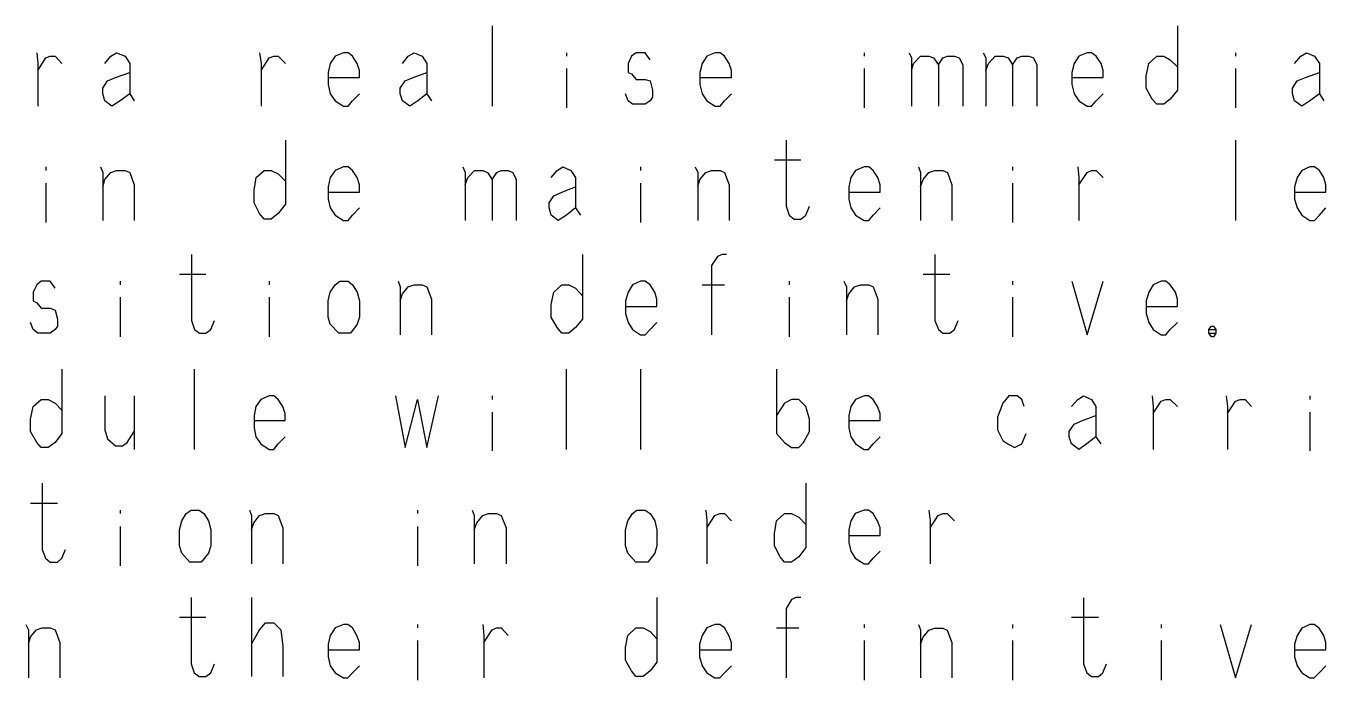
# Model space of a CAD drawing. Extents: x -228 to 961, y -124 to 716.
# Drawn here: x 764.8 to 829.1, y 540.4 to 572.7 of the extents above; entities that cross this region are included whole.
import ezdxf

# ---------------------------------------------------------------- set-up
doc = ezdxf.new("R2010")
doc.units = 0
doc.layers.add('1', color=1, linetype='CONTINUOUS')

msp = doc.modelspace()

# ---------------------------------------------------------------- linework, layer by layer
at = {"layer": '1'}
for p, q in [((787.85, 572.72), (787.85, 568.75)), ((821.75, 572.72), (821.75, 569.55)), ((765.33, 571.4), (765.38, 570.87)), ((765.38, 570.52), (765.78, 571.15)), ((765.78, 571.15), (766, 571.22)), ((766, 571.22), (766.25, 571.22)), ((766.25, 571.22), (766.58, 570.87)), ((768.7, 570.87), (769, 571.22)), ((769, 571.22), (769.28, 571.4)), ((769.28, 571.4), (769.7, 571.22)), ((769.7, 571.22), (769.93, 570.87)), ((776.35, 571.4), (776.43, 570.87)), ((776.43, 570.52), (776.83, 571.15)), ((776.83, 571.15), (777.05, 571.22)), ((777.05, 571.22), (777.28, 571.22)), ((777.28, 571.22), (777.63, 570.87)), ((780.1, 571.22), (779.85, 570.87)), ((780.5, 571.4), (780.1, 571.22)), ((780.73, 571.4), (780.5, 571.4)), ((780.95, 571.22), (780.73, 571.4)), ((781.18, 570.87), (780.95, 571.22)), ((783.43, 570.87), (783.7, 571.22)), ((783.7, 571.22), (784, 571.4)), ((784, 571.4), (784.4, 571.22)), ((784.4, 571.22), (784.63, 570.87)), ((791.53, 571.4), (791.53, 571.22)), ((794.75, 571.22), (794.58, 570.87)), ((794.98, 571.4), (794.75, 571.22)), ((795.43, 571.4), (794.98, 571.4)), ((795.68, 571.05), (795.43, 571.4)), ((798.48, 571.22), (798.25, 570.87)), ((798.88, 571.4), (798.48, 571.22)), ((799.13, 571.4), (798.88, 571.4)), ((799.35, 571.22), (799.13, 571.4)), ((799.58, 570.87), (799.35, 571.22)), ((806.25, 571.4), (806.25, 571.22)), ((808.48, 571.4), (808.6, 571.15)), ((808.6, 571.15), (808.6, 568.75)), ((808.7, 570.87), (809.05, 571.22)), ((809.05, 571.22), (809.45, 571.22)), ((809.45, 571.22), (809.68, 571.15)), ((809.68, 571.15), (809.93, 570.8)), ((809.93, 570.8), (810.15, 571.15)), ((810.15, 571.15), (810.38, 571.22)), ((810.38, 571.22), (810.73, 571.22)), ((810.73, 571.22), (810.95, 571.15)), ((810.95, 571.15), (811.13, 570.8)), ((812.15, 571.4), (812.28, 571.15)), ((812.28, 571.15), (812.28, 568.75)), ((812.4, 570.87), (812.73, 571.22)), ((812.73, 571.22), (813.13, 571.22)), ((813.13, 571.22), (813.38, 571.15)), ((813.38, 571.15), (813.6, 570.8)), ((813.6, 570.8), (813.83, 571.15)), ((813.83, 571.15), (814.05, 571.22)), ((814.05, 571.22), (814.4, 571.22)), ((814.4, 571.22), (814.63, 571.15)), ((814.63, 571.15), (814.8, 570.8)), ((816.88, 571.22), (816.65, 570.87)), ((817.28, 571.4), (816.88, 571.22)), ((817.5, 571.4), (817.28, 571.4)), ((817.73, 571.22), (817.5, 571.4)), ((817.98, 570.87), (817.73, 571.22)), ((820.33, 570.87), (820.73, 571.22)), ((820.73, 571.22), (821.08, 571.22)), ((821.08, 571.22), (821.4, 571.05)), ((821.4, 571.05), (821.75, 570.7)), ((824.63, 571.4), (824.63, 571.22)), ((827.55, 570.87), (827.85, 571.22)), ((827.85, 571.22), (828.13, 571.4)), ((828.13, 571.4), (828.53, 571.22)), ((828.53, 571.22), (828.78, 570.87)), ((765.38, 570.87), (765.38, 568.75)), ((769.23, 570.17), (769.93, 570.42)), ((769.93, 570.87), (769.93, 570.42)), ((769.93, 570.42), (769.93, 569.37)), ((776.43, 570.87), (776.43, 568.75)), ((779.85, 570.87), (779.75, 570.42)), ((779.75, 570.42), (779.75, 569.82)), ((781.3, 570.52), (781.18, 570.87)), ((781.3, 570.17), (781.3, 570.52)), ((783.95, 570.17), (784.63, 570.42)), ((784.63, 570.87), (784.63, 570.42)), ((784.63, 570.42), (784.63, 569.37)), ((791.53, 570.62), (791.53, 568.67)), ((794.58, 570.87), (794.58, 570.42)), ((794.58, 570.42), (794.75, 570.35)), ((794.75, 570.35), (794.98, 570.07)), ((798.25, 570.87), (798.13, 570.42)), ((798.13, 570.42), (798.13, 569.82)), ((799.7, 570.52), (799.58, 570.87)), ((799.7, 570.17), (799.7, 570.52)), ((806.25, 570.62), (806.25, 568.67)), ((808.6, 570.52), (808.7, 570.87)), ((809.93, 570.8), (809.93, 568.75)), ((811.13, 570.8), (811.13, 568.75)), ((812.28, 570.52), (812.4, 570.87)), ((813.6, 570.8), (813.6, 568.75)), ((814.8, 570.8), (814.8, 568.75)), ((816.65, 570.87), (816.53, 570.42)), ((816.53, 570.42), (816.53, 569.82)), ((818.08, 570.52), (817.98, 570.87)), ((818.08, 570.17), (818.08, 570.52)), ((820.2, 570.25), (820.33, 570.87)), ((824.63, 570.62), (824.63, 568.67)), ((828.08, 570.17), (828.78, 570.42)), ((828.78, 570.87), (828.78, 570.42)), ((828.78, 570.42), (828.78, 569.37)), ((768.6, 569.65), (768.83, 570)), ((768.83, 570), (769.23, 570.17)), ((779.75, 570.17), (781.3, 570.17)), ((779.75, 569.82), (779.85, 569.37)), ((783.3, 569.65), (783.55, 570)), ((783.55, 570), (783.95, 570.17)), ((794.98, 570.07), (795.43, 570.07)), ((795.43, 570.07), (795.68, 570)), ((795.68, 570), (795.78, 569.55)), ((798.13, 570.17), (799.7, 570.17)), ((798.13, 569.82), (798.25, 569.37)), ((816.53, 570.17), (818.08, 570.17)), ((816.53, 569.82), (816.65, 569.37)), ((820.2, 569.65), (820.2, 570.25)), ((827.45, 569.65), (827.68, 570)), ((827.68, 570), (828.08, 570.17)), ((768.6, 569.37), (768.6, 569.65)), ((768.7, 569.02), (768.6, 569.37)), ((769.93, 569.37), (769.45, 569.02)), ((769.93, 569.37), (770.15, 569.02)), ((779.85, 569.37), (780.1, 569.02)), ((780.95, 569.02), (781.3, 569.37)), ((783.3, 569.37), (783.3, 569.65)), ((783.43, 569.02), (783.3, 569.37)), ((784.63, 569.37), (784.18, 569.02)), ((784.63, 569.37), (784.85, 569.02)), ((794.58, 569.02), (794.45, 569.37)), ((795.78, 569.2), (795.68, 569.02)), ((795.78, 569.55), (795.78, 569.2)), ((798.25, 569.37), (798.48, 569.02)), ((799.35, 569.02), (799.7, 569.37)), ((816.65, 569.37), (816.88, 569.02)), ((817.73, 569.02), (818.08, 569.37)), ((820.5, 569.1), (820.2, 569.65)), ((820.73, 568.85), (820.5, 569.1)), ((821.4, 569.1), (821.08, 568.85)), ((821.75, 569.55), (821.4, 569.1)), ((827.45, 569.37), (827.45, 569.65)), ((827.55, 569.02), (827.45, 569.37)), ((828.78, 569.37), (828.3, 569.02)), ((828.78, 569.37), (829, 569.02)), ((769.05, 568.75), (768.7, 569.02)), ((769.45, 569.02), (769.05, 568.75)), ((780.1, 569.02), (780.5, 568.75)), ((780.5, 568.75), (780.73, 568.75)), ((780.73, 568.75), (780.95, 569.02)), ((783.78, 568.75), (783.43, 569.02)), ((784.18, 569.02), (783.78, 568.75)), ((794.8, 568.85), (794.58, 569.02)), ((795.43, 568.85), (794.8, 568.85)), ((795.68, 569.02), (795.43, 568.85)), ((798.48, 569.02), (798.88, 568.75)), ((798.88, 568.75), (799.13, 568.75)), ((799.13, 568.75), (799.35, 569.02)), ((816.88, 569.02), (817.28, 568.75)), ((817.28, 568.75), (817.5, 568.75)), ((817.5, 568.75), (817.73, 569.02)), ((821.08, 568.85), (820.73, 568.85)), ((827.9, 568.75), (827.55, 569.02)), ((828.3, 569.02), (827.9, 568.75)), ((777.63, 567.07), (777.63, 563.9)), ((802.4, 567.07), (802.4, 563.8)), ((824.63, 567.07), (824.63, 563.1)), ((801.83, 566.1), (803.13, 566.1)), ((765.78, 565.75), (765.78, 565.57)), ((768.48, 565.75), (768.6, 565.47)), ((768.6, 565.47), (768.6, 563.1)), ((768.7, 565.12), (769, 565.47)), ((769, 565.47), (769.28, 565.57)), ((769.28, 565.57), (769.7, 565.57)), ((769.7, 565.57), (769.93, 565.47)), ((769.93, 565.47), (770.15, 564.87)), ((776.08, 564.6), (776.18, 565.22)), ((776.18, 565.22), (776.58, 565.57)), ((776.58, 565.57), (776.93, 565.57)), ((776.93, 565.57), (777.28, 565.4)), ((777.28, 565.4), (777.63, 565.05)), ((779.85, 565.22), (779.75, 564.77)), ((780.1, 565.57), (779.85, 565.22)), ((780.5, 565.75), (780.1, 565.57)), ((780.73, 565.75), (780.5, 565.75)), ((780.95, 565.57), (780.73, 565.75)), ((781.18, 565.22), (780.95, 565.57)), ((781.3, 564.87), (781.18, 565.22)), ((786.4, 565.75), (786.53, 565.47)), ((786.53, 565.47), (786.53, 563.1)), ((786.53, 564.87), (786.65, 565.22)), ((786.65, 565.22), (786.98, 565.57)), ((786.98, 565.57), (787.4, 565.57)), ((787.4, 565.57), (787.63, 565.47)), ((787.63, 565.47), (787.85, 565.12)), ((787.85, 565.12), (788.08, 565.47)), ((788.08, 565.47), (788.3, 565.57)), ((788.3, 565.57), (788.65, 565.57)), ((788.65, 565.57), (788.88, 565.47)), ((788.88, 565.47), (789.05, 565.12)), ((790.78, 565.22), (791.08, 565.57)), ((791.08, 565.57), (791.35, 565.75)), ((791.35, 565.75), (791.75, 565.57)), ((791.75, 565.57), (791.98, 565.22)), ((791.98, 565.22), (791.98, 564.77)), ((795.2, 565.75), (795.2, 565.57)), ((797.9, 565.75), (798.03, 565.47)), ((798.03, 565.47), (798.03, 563.1)), ((798.13, 565.12), (798.43, 565.47)), ((798.43, 565.47), (798.7, 565.57)), ((798.7, 565.57), (799.13, 565.57)), ((799.13, 565.57), (799.35, 565.47)), ((799.35, 565.47), (799.58, 564.87)), ((805.6, 565.22), (805.5, 564.77)), ((805.83, 565.57), (805.6, 565.22)), ((806.25, 565.75), (805.83, 565.57)), ((806.48, 565.75), (806.25, 565.75)), ((806.7, 565.57), (806.48, 565.75)), ((806.93, 565.22), (806.7, 565.57)), ((807.05, 564.87), (806.93, 565.22)), ((808.95, 565.75), (809.05, 565.47)), ((809.05, 565.47), (809.05, 563.1)), ((809.18, 565.12), (809.45, 565.47)), ((809.45, 565.47), (809.75, 565.57)), ((809.75, 565.57), (810.15, 565.57)), ((810.15, 565.57), (810.38, 565.47)), ((810.38, 565.47), (810.6, 564.87)), ((813.6, 565.75), (813.6, 565.57)), ((816.83, 565.75), (816.88, 565.22)), ((816.88, 564.87), (817.28, 565.47)), ((816.88, 565.22), (816.88, 563.1)), ((817.28, 565.47), (817.5, 565.57)), ((817.5, 565.57), (817.73, 565.57)), ((817.73, 565.57), (818.08, 565.22)), ((827.68, 565.22), (827.55, 564.77)), ((827.9, 565.57), (827.68, 565.22)), ((828.3, 565.75), (827.9, 565.57)), ((828.53, 565.75), (828.3, 565.75)), ((828.78, 565.57), (828.53, 565.75)), ((829, 565.22), (828.78, 565.57)), ((829.1, 564.87), (829, 565.22)), ((765.78, 564.95), (765.78, 563)), ((768.6, 564.77), (768.7, 565.12)), ((770.15, 564.87), (770.15, 563.1)), ((776.08, 563.97), (776.08, 564.6)), ((779.75, 564.77), (779.75, 564.15)), ((781.3, 564.5), (781.3, 564.87)), ((787.85, 565.12), (787.85, 563.1)), ((789.05, 565.12), (789.05, 563.1)), ((791.3, 564.5), (791.98, 564.77)), ((791.98, 564.77), (791.98, 563.72)), ((795.2, 564.95), (795.2, 563)), ((798.03, 564.77), (798.13, 565.12)), ((799.58, 564.87), (799.58, 563.1)), ((805.5, 564.77), (805.5, 564.15)), ((807.05, 564.5), (807.05, 564.87)), ((809.05, 564.77), (809.18, 565.12)), ((810.6, 564.87), (810.6, 563.1)), ((813.6, 564.95), (813.6, 563)), ((827.55, 564.77), (827.55, 564.15)), ((829.1, 564.5), (829.1, 564.87)), ((776.35, 563.45), (776.08, 563.97)), ((779.75, 564.5), (781.3, 564.5)), ((779.75, 564.15), (779.85, 563.72)), ((790.68, 563.97), (790.9, 564.32)), ((790.68, 563.72), (790.68, 563.97)), ((790.9, 564.32), (791.3, 564.5)), ((805.5, 564.5), (807.05, 564.5)), ((805.5, 564.15), (805.6, 563.72)), ((827.55, 564.5), (829.1, 564.5)), ((827.55, 564.15), (827.68, 563.72)), ((776.58, 563.17), (776.35, 563.45)), ((777.28, 563.45), (776.93, 563.17)), ((777.63, 563.9), (777.28, 563.45)), ((779.85, 563.72), (780.1, 563.37)), ((780.1, 563.37), (780.5, 563.1)), ((780.73, 563.1), (780.95, 563.37)), ((780.95, 563.37), (781.3, 563.72)), ((790.78, 563.37), (790.68, 563.72)), ((791.13, 563.1), (790.78, 563.37)), ((791.53, 563.37), (791.13, 563.1)), ((791.98, 563.72), (791.53, 563.37)), ((791.98, 563.72), (792.23, 563.37)), ((802.4, 563.8), (802.55, 563.37)), ((802.55, 563.37), (802.8, 563.17)), ((803.13, 563.17), (803.38, 563.37)), ((803.38, 563.37), (803.55, 563.8)), ((805.6, 563.72), (805.83, 563.37)), ((805.83, 563.37), (806.25, 563.1)), ((806.48, 563.1), (806.7, 563.37)), ((806.7, 563.37), (807.05, 563.72)), ((827.68, 563.72), (827.9, 563.37)), ((827.9, 563.37), (828.3, 563.1)), ((828.53, 563.1), (828.78, 563.37)), ((828.78, 563.37), (829.1, 563.72)), ((776.93, 563.17), (776.58, 563.17)), ((780.5, 563.1), (780.73, 563.1)), ((802.8, 563.17), (803.13, 563.17)), ((806.25, 563.1), (806.48, 563.1)), ((828.3, 563.1), (828.53, 563.1)), ((772.98, 561.42), (772.98, 558.15)), ((792.33, 561.42), (792.33, 558.22)), ((799.23, 561.42), (799, 561.32)), ((799.45, 561.42), (799.23, 561.42)), ((809.75, 561.42), (809.75, 558.15)), ((799, 561.32), (798.7, 560.87)), ((798.7, 560.87), (798.7, 557.45)), ((765.55, 560.1), (765.33, 559.92)), ((766, 560.1), (765.55, 560.1)), ((766.25, 559.75), (766, 560.1)), ((769.45, 560.1), (769.45, 559.92)), ((772.4, 560.45), (773.7, 560.45)), ((776.83, 560.1), (776.83, 559.92)), ((780.1, 559.92), (780.33, 560.1)), ((780.33, 560.1), (780.73, 560.1)), ((780.73, 560.1), (780.95, 559.92)), ((783.2, 560.1), (783.3, 559.82)), ((795.2, 560.1), (794.8, 559.92)), ((795.43, 560.1), (795.2, 560.1)), ((795.68, 559.92), (795.43, 560.1)), ((802.55, 560.1), (802.55, 559.92)), ((805.25, 560.1), (805.38, 559.82)), ((809.18, 560.45), (810.5, 560.45)), ((813.6, 560.1), (813.6, 559.92)), ((816.53, 560.1), (817.28, 557.45)), ((817.28, 557.45), (818.08, 560.1)), ((820.95, 560.1), (820.55, 559.92)), ((821.18, 560.1), (820.95, 560.1)), ((821.4, 559.92), (821.18, 560.1)), ((765.33, 559.92), (765.15, 559.55)), ((765.15, 559.55), (765.15, 559.12)), ((779.75, 559.12), (779.85, 559.55)), ((779.85, 559.55), (780.1, 559.92)), ((780.95, 559.92), (781.18, 559.55)), ((781.18, 559.55), (781.3, 559.12)), ((783.3, 559.82), (783.3, 557.45)), ((783.3, 559.12), (783.43, 559.47)), ((783.43, 559.47), (783.7, 559.82)), ((783.7, 559.82), (784, 559.92)), ((784, 559.92), (784.4, 559.92)), ((784.4, 559.92), (784.63, 559.82)), ((784.63, 559.82), (784.85, 559.2)), ((790.78, 558.95), (790.9, 559.55)), ((790.9, 559.55), (791.3, 559.92)), ((791.3, 559.92), (791.65, 559.92)), ((791.65, 559.92), (791.98, 559.75)), ((791.98, 559.75), (792.33, 559.37)), ((794.58, 559.55), (794.45, 559.12)), ((794.8, 559.92), (794.58, 559.55)), ((795.9, 559.55), (795.68, 559.92)), ((796, 559.2), (795.9, 559.55)), ((798.25, 559.92), (799.35, 559.92)), ((805.38, 559.82), (805.38, 557.45)), ((805.38, 559.12), (805.5, 559.47)), ((805.5, 559.47), (805.78, 559.82)), ((805.78, 559.82), (806.08, 559.92)), ((806.08, 559.92), (806.48, 559.92)), ((806.48, 559.92), (806.7, 559.82)), ((806.7, 559.82), (806.93, 559.2)), ((820.33, 559.55), (820.2, 559.12)), ((820.55, 559.92), (820.33, 559.55)), ((821.65, 559.55), (821.4, 559.92)), ((821.75, 559.2), (821.65, 559.55)), ((765.15, 559.12), (765.33, 559.02)), ((765.33, 559.02), (765.55, 558.77)), ((765.55, 558.77), (766, 558.77)), ((766, 558.77), (766.25, 558.67)), ((769.45, 559.3), (769.45, 557.35)), ((776.83, 559.3), (776.83, 557.35)), ((779.75, 558.32), (779.75, 559.12)), ((781.3, 559.12), (781.3, 558.32)), ((784.85, 559.2), (784.85, 557.45)), ((790.78, 558.32), (790.78, 558.95)), ((794.45, 559.12), (794.45, 558.5)), ((794.45, 558.85), (796, 558.85)), ((796, 558.85), (796, 559.2)), ((802.55, 559.3), (802.55, 557.35)), ((806.93, 559.2), (806.93, 557.45)), ((813.6, 559.3), (813.6, 557.35)), ((820.2, 559.12), (820.2, 558.5)), ((820.2, 558.85), (821.75, 558.85)), ((821.75, 558.85), (821.75, 559.2)), ((766.25, 558.67), (766.35, 558.22)), ((766.35, 558.22), (766.35, 557.87)), ((772.98, 558.15), (773.13, 557.7)), ((773.95, 557.7), (774.13, 558.15)), ((779.85, 557.97), (779.75, 558.32)), ((781.3, 558.32), (781.18, 557.97)), ((791.08, 557.8), (790.78, 558.32)), ((792.33, 558.22), (791.98, 557.8)), ((794.45, 558.5), (794.58, 558.05)), ((809.75, 558.15), (809.93, 557.7)), ((810.73, 557.7), (810.9, 558.15)), ((820.2, 558.5), (820.33, 558.05)), ((765.15, 557.7), (765.03, 558.05)), ((765.38, 557.52), (765.15, 557.7)), ((766, 557.52), (765.38, 557.52)), ((766.25, 557.7), (766, 557.52)), ((766.35, 557.87), (766.25, 557.7)), ((773.13, 557.7), (773.38, 557.52)), ((773.38, 557.52), (773.7, 557.52)), ((773.7, 557.52), (773.95, 557.7)), ((780.28, 557.52), (779.85, 557.97)), ((780.85, 557.52), (780.28, 557.52)), ((781.18, 557.97), (780.85, 557.52)), ((791.3, 557.52), (791.08, 557.8)), ((791.65, 557.52), (791.3, 557.52)), ((791.98, 557.8), (791.65, 557.52)), ((794.58, 558.05), (794.8, 557.7)), ((794.8, 557.7), (795.2, 557.45)), ((795.43, 557.45), (795.68, 557.7)), ((795.68, 557.7), (796, 558.05)), ((809.93, 557.7), (810.15, 557.52)), ((810.15, 557.52), (810.5, 557.52)), ((810.5, 557.52), (810.73, 557.7)), ((820.33, 558.05), (820.55, 557.7)), ((820.55, 557.7), (820.95, 557.45)), ((821.18, 557.45), (821.4, 557.7)), ((821.4, 557.7), (821.75, 558.05)), ((823.3, 557.7), (823.43, 557.87)), ((823.3, 557.52), (823.3, 557.7)), ((823.3, 557.7), (823.65, 557.7)), ((823.43, 557.35), (823.3, 557.52)), ((823.3, 557.52), (823.65, 557.52)), ((823.43, 557.87), (823.53, 557.87)), ((823.53, 557.87), (823.65, 557.7)), ((823.65, 557.52), (823.53, 557.35)), ((823.65, 557.7), (823.65, 557.52)), ((795.2, 557.45), (795.43, 557.45)), ((820.95, 557.45), (821.18, 557.45)), ((823.53, 557.35), (823.43, 557.35)), ((766.57, 555.75), (766.57, 552.57)), ((773.12, 555.75), (773.12, 551.77)), ((791.52, 555.75), (791.52, 551.77)), ((795.2, 555.75), (795.2, 551.77)), ((801.92, 555.75), (801.92, 552.57)), ((768.7, 554.42), (768.7, 552.75)), ((770.15, 554.42), (770.15, 551.77)), ((776.83, 554.42), (776.42, 554.25)), ((777.05, 554.42), (776.83, 554.42)), ((777.27, 554.25), (777.05, 554.42)), ((783.07, 554.42), (783.55, 551.87)), ((784.62, 551.87), (785.2, 554.42)), ((787.85, 554.42), (787.85, 554.25)), ((806.25, 554.42), (805.83, 554.25)), ((806.47, 554.42), (806.25, 554.42)), ((806.7, 554.25), (806.47, 554.42)), ((813.42, 554.42), (813.12, 554.07)), ((813.82, 554.42), (813.42, 554.42)), ((814.05, 554.25), (813.82, 554.42)), ((816.82, 554.25), (817.1, 554.42)), ((817.1, 554.42), (817.5, 554.25)), ((820.5, 554.42), (820.55, 553.9)), ((824.17, 554.42), (824.22, 553.9)), ((828.3, 554.42), (828.3, 554.25)), ((765.03, 553.27), (765.15, 553.9)), ((765.15, 553.9), (765.55, 554.25)), ((765.55, 554.25), (765.9, 554.25)), ((765.9, 554.25), (766.25, 554.07)), ((766.25, 554.07), (766.58, 553.72)), ((776.17, 553.9), (776.08, 553.45)), ((776.42, 554.25), (776.17, 553.9)), ((777.5, 553.9), (777.27, 554.25)), ((777.62, 553.55), (777.5, 553.9)), ((783.55, 551.87), (784.17, 554.25)), ((784.17, 554.25), (784.62, 551.87)), ((802.32, 554.07), (801.92, 553.45)), ((802.67, 554.25), (802.32, 554.07)), ((803.02, 554.25), (802.67, 554.25)), ((803.37, 553.9), (803.02, 554.25)), ((803.55, 553.27), (803.37, 553.9)), ((805.6, 553.9), (805.5, 553.45)), ((805.83, 554.25), (805.6, 553.9)), ((806.92, 553.9), (806.7, 554.25)), ((807.05, 553.55), (806.92, 553.9)), ((813.12, 554.07), (812.85, 553.37)), ((814.17, 553.9), (814.05, 554.25)), ((816.52, 553.9), (816.82, 554.25)), ((817.5, 554.25), (817.72, 553.9)), ((817.72, 553.9), (817.72, 553.45)), ((820.55, 553.55), (820.95, 554.17)), ((820.55, 553.9), (820.55, 551.77)), ((820.95, 554.17), (821.17, 554.25)), ((821.17, 554.25), (821.4, 554.25)), ((821.4, 554.25), (821.75, 553.9)), ((824.22, 553.55), (824.62, 554.17)), ((824.22, 553.9), (824.22, 551.77)), ((824.62, 554.17), (824.85, 554.25)), ((824.85, 554.25), (825.1, 554.25)), ((825.1, 554.25), (825.42, 553.9)), ((765.03, 552.67), (765.03, 553.27)), ((776.07, 553.2), (777.62, 553.2)), ((776.08, 553.45), (776.08, 552.85)), ((777.62, 553.2), (777.62, 553.55)), ((787.85, 553.62), (787.85, 551.7)), ((803.55, 552.67), (803.55, 553.27)), ((805.5, 553.45), (805.5, 552.85)), ((805.5, 553.2), (807.05, 553.2)), ((807.05, 553.2), (807.05, 553.55)), ((812.85, 553.37), (812.85, 552.75)), ((816.4, 552.67), (816.65, 553.02)), ((816.65, 553.02), (817.05, 553.2)), ((817.05, 553.2), (817.72, 553.45)), ((817.72, 553.45), (817.72, 552.4)), ((828.3, 553.62), (828.3, 551.7)), ((765.33, 552.12), (765.03, 552.67)), ((766.57, 552.57), (766.25, 552.12)), ((768.7, 552.75), (768.83, 552.3)), ((769.8, 552.12), (770.15, 552.67)), ((776.08, 552.85), (776.17, 552.4)), ((776.17, 552.4), (776.42, 552.05)), ((777.27, 552.05), (777.62, 552.4)), ((801.92, 552.57), (802.32, 552.12)), ((803.25, 552.12), (803.55, 552.67)), ((805.5, 552.85), (805.6, 552.4)), ((805.6, 552.4), (805.83, 552.05)), ((806.7, 552.05), (807.05, 552.4)), ((812.85, 552.75), (813.12, 552.22)), ((814.05, 552.05), (814.27, 552.57)), ((816.4, 552.4), (816.4, 552.67)), ((816.52, 552.05), (816.4, 552.4)), ((817.72, 552.4), (817.27, 552.05)), ((817.72, 552.4), (817.97, 552.05)), ((765.55, 551.87), (765.33, 552.12)), ((765.9, 551.87), (765.55, 551.87)), ((766.25, 552.12), (765.9, 551.87)), ((768.83, 552.3), (769.23, 551.95)), ((769.23, 551.95), (769.58, 551.95)), ((769.58, 551.95), (769.8, 552.12)), ((776.42, 552.05), (776.83, 551.77)), ((776.83, 551.77), (777.05, 551.77)), ((777.05, 551.77), (777.27, 552.05)), ((802.32, 552.12), (802.67, 551.87)), ((802.67, 551.87), (803.02, 551.87)), ((803.02, 551.87), (803.25, 552.12)), ((805.83, 552.05), (806.25, 551.77)), ((806.25, 551.77), (806.47, 551.77)), ((806.47, 551.77), (806.7, 552.05)), ((813.12, 552.22), (813.37, 552.05)), ((813.37, 552.05), (813.7, 551.87)), ((813.7, 551.87), (814.05, 552.05)), ((816.87, 551.77), (816.52, 552.05)), ((817.27, 552.05), (816.87, 551.77)), ((765.6, 550.1), (765.6, 546.82)), ((803.37, 550.1), (803.37, 546.92)), ((765.02, 549.12), (766.35, 549.12)), ((769.45, 548.77), (769.45, 548.6)), ((772.5, 548.25), (772.72, 548.6)), ((772.72, 548.6), (772.97, 548.77)), ((772.97, 548.77), (773.37, 548.77)), ((773.37, 548.77), (773.6, 548.6)), ((773.6, 548.6), (773.82, 548.25)), ((775.85, 548.77), (775.95, 548.5)), ((775.95, 548.5), (775.95, 546.12)), ((776.07, 548.15), (776.35, 548.5)), ((776.35, 548.5), (776.65, 548.6)), ((776.65, 548.6), (777.05, 548.6)), ((777.05, 548.6), (777.27, 548.5)), ((777.27, 548.5), (777.5, 547.9)), ((784.17, 548.77), (784.17, 548.6)), ((786.87, 548.77), (786.97, 548.5)), ((786.97, 548.5), (786.97, 546.12)), ((787.1, 548.15), (787.4, 548.5)), ((787.4, 548.5), (787.67, 548.6)), ((787.67, 548.6), (788.07, 548.6)), ((788.07, 548.6), (788.3, 548.5)), ((788.3, 548.5), (788.55, 547.9)), ((794.57, 548.25), (794.8, 548.6)), ((794.8, 548.6), (795.02, 548.77)), ((795.02, 548.77), (795.42, 548.77)), ((795.42, 548.77), (795.67, 548.6)), ((795.67, 548.6), (795.9, 548.25)), ((798.42, 548.77), (798.47, 548.25)), ((798.47, 547.9), (798.87, 548.5)), ((798.87, 548.5), (799.12, 548.6)), ((799.12, 548.6), (799.35, 548.6)), ((799.35, 548.6), (799.7, 548.25)), ((801.92, 548.25), (802.32, 548.6)), ((802.32, 548.6), (802.67, 548.6)), ((802.67, 548.6), (803.02, 548.42)), ((805.82, 548.6), (805.6, 548.25)), ((806.25, 548.77), (805.82, 548.6)), ((806.47, 548.77), (806.25, 548.77)), ((806.7, 548.6), (806.47, 548.77)), ((806.92, 548.25), (806.7, 548.6)), ((809.45, 548.77), (809.52, 548.25)), ((809.52, 547.9), (809.92, 548.5)), ((809.92, 548.5), (810.15, 548.6)), ((810.15, 548.6), (810.37, 548.6)), ((810.37, 548.6), (810.72, 548.25)), ((769.45, 547.97), (769.45, 546.02)), ((772.4, 547.8), (772.5, 548.25)), ((773.82, 548.25), (773.95, 547.8)), ((775.95, 547.8), (776.07, 548.15)), ((777.5, 547.9), (777.5, 546.12)), ((784.17, 547.97), (784.17, 546.02)), ((786.97, 547.8), (787.1, 548.15)), ((788.55, 547.9), (788.55, 546.12)), ((794.45, 547.8), (794.57, 548.25)), ((795.9, 548.25), (796, 547.8)), ((798.47, 548.25), (798.47, 546.12)), ((801.82, 547.62), (801.92, 548.25)), ((803.02, 548.42), (803.37, 548.07)), ((805.6, 548.25), (805.5, 547.8)), ((807.05, 547.9), (806.92, 548.25)), ((807.05, 547.52), (807.05, 547.9)), ((809.52, 548.25), (809.52, 546.12)), ((772.4, 547), (772.4, 547.8)), ((773.95, 547.8), (773.95, 547)), ((794.45, 547), (794.45, 547.8)), ((796, 547.8), (796, 547)), ((801.82, 547), (801.82, 547.62)), ((805.5, 547.8), (805.5, 547.17)), ((805.5, 547.52), (807.05, 547.52)), ((765.6, 546.82), (765.77, 546.4)), ((766.57, 546.4), (766.75, 546.82)), ((772.5, 546.65), (772.4, 547)), ((772.9, 546.2), (772.5, 546.65)), ((773.82, 546.65), (773.47, 546.2)), ((773.95, 547), (773.82, 546.65)), ((794.57, 546.65), (794.45, 547)), ((794.97, 546.2), (794.57, 546.65)), ((795.9, 546.65), (795.55, 546.2)), ((796, 547), (795.9, 546.65)), ((802.1, 546.47), (801.82, 547)), ((803.37, 546.92), (803.02, 546.47)), ((805.5, 547.17), (805.6, 546.75)), ((805.6, 546.75), (805.82, 546.4)), ((806.7, 546.4), (807.05, 546.75)), ((765.77, 546.4), (766, 546.2)), ((766, 546.2), (766.35, 546.2)), ((766.35, 546.2), (766.57, 546.4)), ((773.47, 546.2), (772.9, 546.2)), ((795.55, 546.2), (794.97, 546.2)), ((802.32, 546.2), (802.1, 546.47)), ((802.67, 546.2), (802.32, 546.2)), ((803.02, 546.47), (802.67, 546.2)), ((805.82, 546.4), (806.25, 546.12)), ((806.25, 546.12), (806.47, 546.12)), ((806.47, 546.12), (806.7, 546.4)), ((772.97, 544.45), (772.97, 541.17)), ((775.95, 544.45), (775.95, 540.55)), ((796, 544.45), (796, 541.25)), ((802.67, 544.35), (802.4, 543.9)), ((802.9, 544.45), (802.67, 544.35)), ((803.12, 544.45), (802.9, 544.45)), ((817.1, 544.44), (817.1, 541.17)), ((772.4, 543.47), (773.7, 543.47)), ((802.4, 543.9), (802.4, 540.47)), ((816.52, 543.47), (817.85, 543.47)), ((764.8, 543.12), (764.92, 542.85)), ((764.92, 542.85), (764.92, 540.47)), ((765.02, 542.5), (765.32, 542.85)), ((765.32, 542.85), (765.6, 542.95)), ((765.6, 542.95), (766, 542.95)), ((766, 542.95), (766.25, 542.85)), ((766.25, 542.85), (766.47, 542.22)), ((775.95, 542.15), (776.35, 542.85)), ((776.35, 542.85), (776.65, 543.2)), ((776.65, 543.2), (777.05, 543.2)), ((777.05, 543.2), (777.4, 542.85)), ((777.4, 542.85), (777.5, 542.05)), ((780.1, 542.95), (779.85, 542.57)), ((780.5, 543.12), (780.1, 542.95)), ((780.72, 543.12), (780.5, 543.12)), ((780.95, 542.95), (780.72, 543.12)), ((781.17, 542.57), (780.95, 542.95)), ((784.17, 543.12), (784.17, 542.95)), ((787.4, 543.12), (787.45, 542.57)), ((787.45, 542.22), (787.85, 542.85)), ((787.85, 542.85), (788.07, 542.95)), ((788.07, 542.95), (788.3, 542.95)), ((788.3, 542.95), (788.65, 542.57)), ((794.57, 542.57), (794.97, 542.95)), ((794.97, 542.95), (795.32, 542.95)), ((795.32, 542.95), (795.67, 542.77)), ((795.67, 542.77), (796, 542.4)), ((798.47, 542.95), (798.25, 542.57)), ((798.87, 543.12), (798.47, 542.95)), ((799.12, 543.12), (798.87, 543.12)), ((799.35, 542.95), (799.12, 543.12)), ((799.57, 542.57), (799.35, 542.95)), ((801.92, 542.95), (803.02, 542.95)), ((806.25, 543.12), (806.25, 542.95)), ((808.95, 543.12), (809.05, 542.85)), ((809.05, 542.85), (809.05, 540.47)), ((809.17, 542.49), (809.45, 542.84)), ((809.45, 542.84), (809.75, 542.94)), ((809.75, 542.94), (810.15, 542.94)), ((810.15, 542.94), (810.37, 542.84)), ((810.37, 542.84), (810.6, 542.22)), ((813.6, 543.12), (813.6, 542.94)), ((820.95, 543.12), (820.95, 542.94)), ((823.87, 543.12), (824.62, 540.47)), ((824.62, 540.47), (825.42, 543.12)), ((827.9, 542.94), (827.67, 542.57)), ((828.3, 543.12), (827.9, 542.94)), ((828.52, 543.12), (828.3, 543.12)), ((828.77, 542.94), (828.52, 543.12)), ((829, 542.57), (828.77, 542.94)), ((764.92, 542.15), (765.02, 542.5)), ((766.47, 542.22), (766.47, 540.47)), ((777.5, 542.05), (777.5, 540.55)), ((779.85, 542.57), (779.75, 542.15)), ((779.75, 542.15), (779.75, 541.52)), ((781.3, 542.22), (781.17, 542.57)), ((781.3, 541.87), (781.3, 542.22)), ((784.17, 542.32), (784.17, 540.37)), ((787.45, 542.57), (787.45, 540.47)), ((794.45, 541.97), (794.57, 542.57)), ((798.25, 542.57), (798.12, 542.15)), ((798.12, 542.15), (798.12, 541.52)), ((799.7, 542.22), (799.57, 542.57)), ((799.7, 541.87), (799.7, 542.22)), ((806.25, 542.32), (806.25, 540.37)), ((809.05, 542.15), (809.17, 542.49)), ((810.6, 542.22), (810.6, 540.47)), ((813.6, 542.32), (813.6, 540.37)), ((820.95, 542.32), (820.95, 540.37)), ((827.67, 542.57), (827.55, 542.14)), ((827.55, 542.14), (827.55, 541.52)), ((829.1, 542.22), (829, 542.57)), ((829.1, 541.87), (829.1, 542.22)), ((779.75, 541.87), (781.3, 541.87)), ((779.75, 541.52), (779.85, 541.07)), ((794.45, 541.35), (794.45, 541.97)), ((798.12, 541.87), (799.7, 541.87)), ((798.12, 541.52), (798.25, 541.07)), ((827.55, 541.87), (829.1, 541.87)), ((827.55, 541.52), (827.67, 541.07)), ((772.97, 541.17), (773.12, 540.72)), ((773.95, 540.72), (774.12, 541.17)), ((779.85, 541.07), (780.1, 540.72)), ((780.95, 540.72), (781.3, 541.07)), ((794.75, 540.82), (794.45, 541.35)), ((794.97, 540.55), (794.75, 540.82)), ((795.67, 540.82), (795.32, 540.55)), ((796, 541.25), (795.67, 540.82)), ((798.25, 541.07), (798.47, 540.72)), ((799.35, 540.72), (799.7, 541.07)), ((817.1, 541.17), (817.27, 540.72)), ((818.07, 540.72), (818.25, 541.17)), ((827.67, 541.07), (827.9, 540.72)), ((828.77, 540.72), (829.1, 541.07)), ((773.12, 540.72), (773.37, 540.55)), ((773.37, 540.55), (773.7, 540.55)), ((773.7, 540.55), (773.95, 540.72)), ((780.1, 540.72), (780.5, 540.47)), ((780.5, 540.47), (780.72, 540.47)), ((780.72, 540.47), (780.95, 540.72)), ((795.32, 540.55), (794.97, 540.55)), ((798.47, 540.72), (798.87, 540.47)), ((798.87, 540.47), (799.12, 540.47)), ((799.12, 540.47), (799.35, 540.72)), ((817.27, 540.72), (817.5, 540.54)), ((817.5, 540.54), (817.85, 540.54)), ((817.85, 540.54), (818.07, 540.72)), ((827.9, 540.72), (828.3, 540.47)), ((828.3, 540.47), (828.52, 540.47)), ((828.52, 540.47), (828.77, 540.72))]:
    msp.add_line(p, q, dxfattribs=at)

doc.saveas('drawing.dxf')
